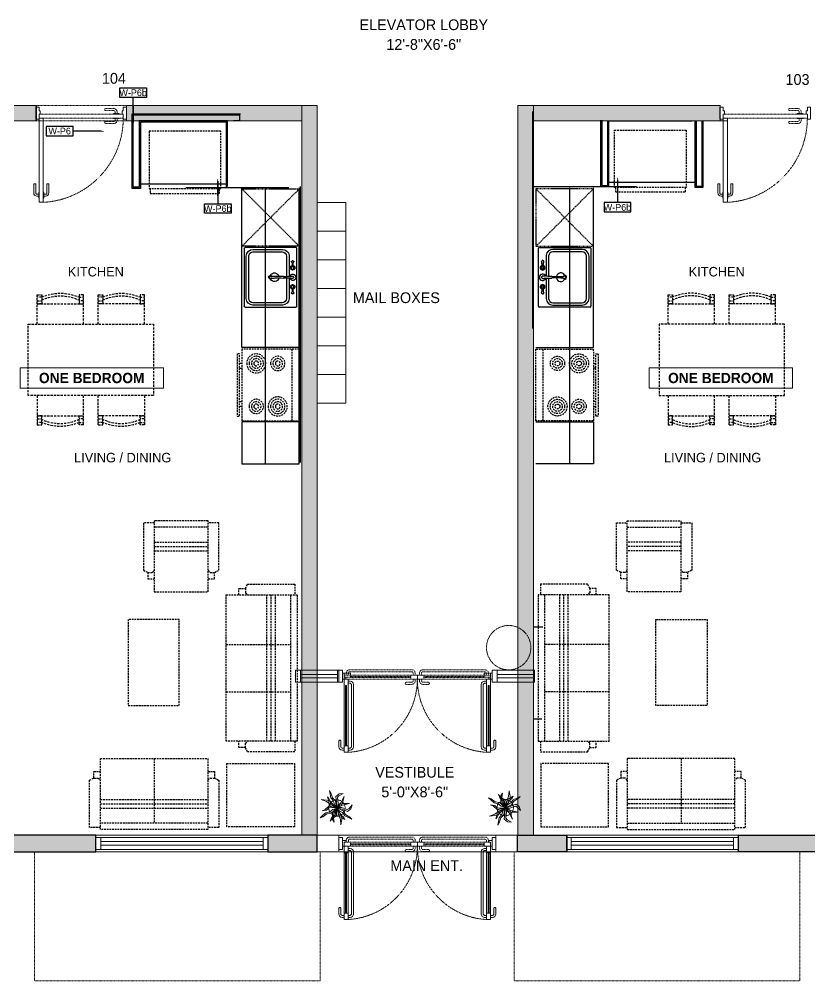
# Model space of a CAD drawing. Header units: inches. Extents: x 18646 to 39869, y 2287 to 7833.
# Drawn here: x 19071.4 to 19402.5, y 3786.6 to 4189.2 of the extents above; entities that cross this region are included whole.
import ezdxf
from ezdxf.enums import TextEntityAlignment as Align

# ---------------------------------------------------------------- set-up
doc = ezdxf.new("R2010")
doc.units = ezdxf.units.IN
doc.header["$LTSCALE"] = 1.5
doc.header["$MEASUREMENT"] = 0
for name, pattern in [('22-016_Xref_2ND-6TH Floor Plan$0$HIDDEN', [0.375, 0.25, -0.125]), ('22-016_Xref_2ND-6TH Floor Plan$0$HIDDEN2', [0.1875, 0.125, -0.0625]), ('DASHED', [0.75, 0.5, -0.25]), ('HIDDEN', [0.375, 0.25, -0.125])]:
    doc.linetypes.add(name, pattern=pattern)
for name, color, linetype in [('22-016_Xref_2ND-6TH Floor Plan$0$ANNO-NOTE', 4, 'Continuous'), ('22-016_Xref_2ND-6TH Floor Plan$0$FURNITURE-LIGHT', 252, 'DASHED'), ('22-016_Xref_2ND-6TH Floor Plan$0$HIDE_X', 252, '22-016_Xref_2ND-6TH Floor Plan$0$HIDDEN'), ('22-016_Xref_2ND-6TH Floor Plan$0$MECH-PLUMBING', 4, 'Continuous'), ('22-016_Xref_2ND-6TH Floor Plan$0$MILLWORK', 1, 'Continuous'), ('22-016_Xref_2ND-6TH Floor Plan$0$WALL-INTERIOR', 6, 'Continuous'), ('22-016_Xref_2ND-6TH Floor Plan$0$WALL-STUD', 5, 'Continuous'), ('A-WALL', 4, 'Continuous'), ('A-WALL-EXTR', 2, 'Continuous'), ('I-FNSH-DIMS', 7, 'Continuous'), ('I-FURN', 7, 'Continuous'), ('I-Furn Text', 7, 'Continuous'), ('I-GLAZ', 6, 'Continuous'), ('WALL', 4, 'Continuous')]:
    doc.layers.add(name, color=color, linetype=linetype)
for name, color, linetype, lineweight in [('22-016_Xref_2ND-6TH Floor Plan$0$G-ANNO-TEXT', 4, 'Continuous', 9), ('I-DOOR', 6, 'Continuous', 20), ('l-FIXTURE', 7, 'Continuous', 5)]:
    doc.layers.add(name, color=color, linetype=linetype, lineweight=lineweight)
doc.styles.add('1 by 8 new', font='GOTHIC.TTF', dxfattribs={"height": 4.5})
doc.styles.add('22-016_Xref_2ND-6TH Floor Plan$0$Century Gothic', font='GOTHIC.TTF', dxfattribs={"height": 12})
doc.styles.add('22-016_Xref_2ND-6TH Floor Plan$0$MAT-TAG', font='GOTHIC.TTF')

# ---------------------------------------------------------------- blocks, each defined once
blk = doc.blocks.new('D2')
at = {"layer": 'A-WALL-EXTR', "color": 8, "linetype": 'HIDDEN', "lineweight": 5, "ltscale": 0.1, "transparency": 33554636}
for points in [[(2.1, 1.39), (2.1, 36.61), (0.35, 36.61), (0.35, 1.39)], [(0.35, 32.35), (0.35, 34.84), (0.2, 34.84), (0.2, 32.35)], [(2.1, 32.35), (2.1, 34.84), (2.25, 34.84), (2.25, 32.35)]]:
    blk.add_lwpolyline(points, close=True, dxfattribs=at)
for points in [[(0.2, 33.19), (-0.58, 33.19, 0.414214), (-1.1, 32.67), (-1.1, 28.92), (-1.92, 28.92), (-1.92, 32.67, -0.414214), (-0.58, 34), (0.2, 34)], [(2.25, 33.19), (3.02, 33.19, -0.414214), (3.54, 32.67), (3.54, 28.92), (4.36, 28.92), (4.36, 32.67, 0.414214), (3.02, 34), (2.25, 34)]]:
    blk.add_lwpolyline(points, format="xyb", dxfattribs=at)
blk.add_arc((2.07, 1.31), 35.3, 2.9704, 89.9487, dxfattribs=at)
at = {"layer": 'I-DOOR', "color": 6, "lineweight": 5, "transparency": 33554636}
for points in [[(0.35, 36.61), (0.35, 36.14), (-1.01, 36.14), (-1.01, 36.61), (-2.5, 36.61), (-2.5, 38), (2.5, 38), (2.5, 36.61)], [(0.35, 1.39), (0.35, 1.86), (-1.01, 1.86), (-1.01, 1.39), (-2.5, 1.39), (-2.5, 0), (2.5, 0), (2.5, 1.39)], [(2.1, 1.39), (37.31, 1.39), (37.31, 3.14), (2.1, 3.14)], [(33.05, 3.14), (35.54, 3.14), (35.54, 3.29), (33.05, 3.29)], [(33.05, 1.39), (35.54, 1.39), (35.54, 1.24), (33.05, 1.24)]]:
    blk.add_lwpolyline(points, close=True, dxfattribs=at)
for points in [[(33.89, 3.29), (33.89, 4.07, 0.414214), (33.37, 4.59), (29.63, 4.59), (29.63, 5.4), (33.37, 5.4, -0.414214), (34.71, 4.07), (34.71, 3.29)], [(33.89, 1.24), (33.89, 0.46, -0.414214), (33.37, -0.05), (29.63, -0.05), (29.63, -0.87), (33.37, -0.87, 0.414214), (34.71, 0.46), (34.71, 1.24)]]:
    blk.add_lwpolyline(points, format="xyb", dxfattribs=at)
blk = doc.blocks.new('BBB')
at = {"layer": 'I-FURN', "color": 8, "lineweight": 5}
for p, q in [((-3108, 9496), (-3102, 9680)), ((-3102, 9812), (-3029, 9491)), ((-3102, 9680), (-3102, 9812)), ((-3033, 9934), (-2869, 9790)), ((-2852, 9878), (-3033, 9934)), ((-2826, 9703), (-2923, 9445)), ((-2869, 9790), (-2826, 9703)), ((-2739, 9725), (-2852, 9878)), ((-2840, 9473), (-2739, 9725)), ((-2770, 9528), (-2607, 9628)), ((-2539, 9607), (-2686, 9496)), ((-2607, 9628), (-2486, 9827)), ((-2465, 9764), (-2539, 9607)), ((-2487, 9433), (-2378, 9607)), ((-2486, 9827), (-2397, 9912)), ((-2397, 9912), (-2465, 9764)), ((-2378, 9607), (-2461, 9557)), ((-3555, 9528), (-3455, 9333)), ((-3545, 9338), (-3555, 9528)), ((-3423, 9191), (-3545, 9338)), ((-3455, 9333), (-3381, 9270)), ((-3155, 9228), (-3423, 9191)), ((-3419, 9565), (-3126, 9415)), ((-3292, 9532), (-3419, 9565)), ((-3381, 9270), (-3108, 9301)), ((-3225, 9174), (-3361, 9040)), ((-3112, 9493), (-3292, 9532)), ((-2902, 9228), (-3225, 9174)), ((-2902, 9228), (-3155, 9228)), ((-3126, 9415), (-2922, 9228)), ((-2902, 9228), (-3123, 9018)), ((-3017, 9436), (-3112, 9493)), ((-3076, 9391), (-3108, 9496)), ((-3108, 9301), (-2897, 9248)), ((-2897, 9248), (-3076, 9391)), ((-3046, 9129), (-2902, 9228)), ((-3039, 8965), (-2981, 9154)), ((-3029, 9491), (-2897, 9248)), ((-2922, 9228), (-3017, 9436)), ((-2992, 9066), (-2902, 9228)), ((-2981, 9154), (-2902, 9228)), ((-2902, 9228), (-2979, 8878)), ((-2902, 9228), (-2971, 8960)), ((-2923, 9445), (-2922, 9228)), ((-2915, 8895), (-2902, 9228)), ((-2902, 9228), (-2770, 9528)), ((-2902, 9228), (-2840, 9473)), ((-2902, 9228), (-2644, 9391)), ((-2770, 9344), (-2902, 9228)), ((-2811, 9287), (-2902, 9228)), ((-2723, 9275), (-2902, 9228)), ((-2902, 9228), (-2625, 9229)), ((-2576, 9160), (-2902, 9228)), ((-2619, 9103), (-2902, 9228)), ((-2902, 9228), (-2803, 9149)), ((-2902, 9228), (-2544, 9217)), ((-2825, 9053), (-2878, 9220)), ((-2878, 9220), (-2657, 8978)), ((-2613, 9297), (-2811, 9287)), ((-2686, 9496), (-2770, 9344)), ((-2555, 9328), (-2723, 9275)), ((-2644, 9391), (-2534, 9459)), ((-2625, 9229), (-2542, 9257)), ((-2568, 9432), (-2613, 9297)), ((-2486, 9018), (-2576, 9160)), ((-2461, 9557), (-2568, 9432)), ((-2381, 9396), (-2555, 9328)), ((-2544, 9217), (-2418, 9033)), ((-2542, 9257), (-2487, 9433)), ((-2534, 9459), (-2376, 9459)), ((-2128, 9422), (-2381, 9396)), ((-2376, 9459), (-2128, 9422)), ((-3585, 8971), (-3688, 8905)), ((-3688, 8905), (-3529, 8935)), ((-3361, 9040), (-3585, 8971)), ((-3529, 8935), (-3358, 8968)), ((-3397, 8813), (-3329, 8881)), ((-3202, 8875), (-3397, 8813)), ((-3358, 8968), (-3215, 9084)), ((-3329, 8881), (-3181, 8954)), ((-3255, 8774), (-3279, 8525)), ((-3279, 8525), (-3192, 8764)), ((-3216, 8927), (-3255, 8774)), ((-3123, 9018), (-3216, 8927)), ((-3215, 9084), (-3046, 9129)), ((-3018, 8886), (-3202, 8875)), ((-3192, 8764), (-3084, 8915)), ((-3181, 8954), (-3039, 8965)), ((-3084, 8915), (-2992, 9066)), ((-2971, 8960), (-3018, 8886)), ((-2979, 8878), (-2831, 8711)), ((-2799, 8773), (-2915, 8895)), ((-2720, 8914), (-2825, 9053)), ((-2803, 9149), (-2661, 9043)), ((-2768, 8575), (-2799, 8773)), ((-2679, 8734), (-2720, 8914)), ((-2565, 8603), (-2679, 8734)), ((-2661, 9043), (-2368, 9045)), ((-2657, 8978), (-2632, 8788)), ((-2632, 8788), (-2499, 8597)), ((-2438, 9089), (-2619, 9103)), ((-2302, 8939), (-2486, 9018)), ((-2248, 9112), (-2438, 9089)), ((-2418, 9033), (-2302, 8939)), ((-2368, 9045), (-2248, 9112)), ((-2831, 8711), (-2768, 8575)), ((-2458, 8481), (-2565, 8603)), ((-2499, 8597), (-2458, 8481))]:
    blk.add_line(p, q, dxfattribs=at)
blk = doc.blocks.new('22-016_Xref_2ND-6TH Floor Plan$0$Couch Set 5')
for p, q in [((8635.07, 504.07), (8573.83, 504.08)), ((8635.07, 501.37), (8573.83, 501.37)), ((8594.54, 474.35), (8594.54, 501.37)), ((8614.36, 474.35), (8614.36, 501.37)), ((8639.58, 503.17), (8635.07, 503.17)), ((8639.58, 483.36), (8639.58, 503.17)), ((8573.83, 495.07), (8635.07, 495.07)), ((8573.83, 493.27), (8635.07, 493.27)), ((8573.83, 491.47), (8635.07, 491.46)), ((8539.48, 466.77), (8539.48, 421.73)), ((8545.78, 421.73), (8545.78, 466.77)), ((8547.58, 421.73), (8547.58, 466.77)), ((8549.38, 421.73), (8549.38, 466.77)), ((8566.5, 444.25), (8539.48, 444.25))]:
    blk.add_line(p, q)
for points in [[(8573.83, 504.08), (8573.83, 474.35), (8635.07, 474.35), (8635.07, 504.07)], [(8573.83, 503.17), (8569.32, 503.17), (8569.32, 483.36), (8571.12, 482.46), (8572.92, 482.46), (8573.83, 483.36)], [(8635.07, 479.76), (8637.77, 479.76), (8637.77, 482.46), (8639.58, 483.36)], [(8637.77, 482.46), (8635.97, 482.46), (8635.07, 483.36)], [(8571.12, 482.46), (8571.12, 479.76), (8573.83, 479.76)], [(8557.49, 466.77), (8558.39, 467.67), (8558.39, 469.47), (8557.49, 471.27), (8537.67, 471.27), (8537.67, 466.77)], [(8561.09, 466.77), (8561.09, 469.47), (8558.39, 469.47)], [(8566.5, 466.77), (8536.77, 466.77), (8536.77, 421.73), (8566.5, 421.73)], [(8566.5, 421.73), (8566.5, 466.77)], [(8537.67, 421.73), (8537.67, 417.23), (8557.49, 417.23)], [(8557.49, 417.23), (8558.39, 419.03), (8558.39, 420.83), (8557.49, 421.73)], [(8558.39, 419.03), (8561.09, 419.03), (8561.09, 421.73)]]:
    blk.add_lwpolyline(points)
blk.add_lwpolyline([(8624.75, 454.77), (8624.75, 433.36), (8588.69, 433.36), (8588.69, 454.77)], close=True)
blk = doc.blocks.new('22-016_Xref_2ND-6TH Floor Plan$0$A$C10e36f6a')
for p, q in [((11.26, -17.11), (-11.26, -17.11)), ((11.26, -18.91), (-11.26, -18.91)), ((11.26, -20.72), (-11.26, -20.72)), ((-11.26, -27.02), (11.26, -27.02))]:
    blk.add_line(p, q)
for points in [[(11.26, 0), (-11.26, 0)], [(-11.26, 0), (-11.26, -29.72), (11.26, -29.72), (11.26, 0)], [(-11.26, -5.4), (-13.96, -5.4), (-13.96, -8.11)], [(13.96, -8.11), (13.96, -5.4), (11.26, -5.4)], [(-11.26, -9.01), (-12.16, -8.11), (-13.96, -8.11), (-15.76, -9.01), (-15.76, -28.82), (-11.26, -28.82)], [(15.76, -9.01), (13.96, -8.11), (12.16, -8.11), (11.26, -9.01)], [(11.26, -28.82), (15.76, -28.82), (15.76, -9.01)]]:
    blk.add_lwpolyline(points)
blk = doc.blocks.new('*U158')
for p, q in [((-12.5, 0.35), (-12.5, 21.65)), ((-12.15, 22), (12.15, 22)), ((-6.81, 20.62, 0), (-6.81, 20.59, 0)), ((-6.81, 20.59, 0), (-6.81, 20.58, 0)), ((-3.59, 20.52, 0), (-3.59, 20.54, 0)), ((-3.25, 20.53, 0), (-3.25, 20.55, 0)), ((-3.18, 20.42, 0), (-3.19, 20.47, 0)), ((3.19, 20.46, 0), (3.18, 20.42, 0)), ((3.25, 20.55, 0), (3.25, 20.53, 0)), ((3.59, 20.54, 0), (3.59, 20.52, 0)), ((6.81, 20.59, 0), (6.81, 20.62, 0)), ((6.81, 20.58, 0), (6.81, 20.59, 0)), ((12.5, 21.65), (12.5, 0.35)), ((-0.4, 18.75), (-8.89, 18.75)), ((-0.37, 17.72), (-8.87, 17.72)), ((-6.81, 19.91, 0), (-6.81, 19.9, 0)), ((-6.81, 19.9, 0), (-6.81, 19.87, 0)), ((-3.59, 19.95, 0), (-3.59, 19.96, 0)), ((-3.25, 19.94, 0), (-3.25, 19.96, 0)), ((-3.19, 20.02, 0), (-3.18, 20.07, 0)), ((8.87, 17.72), (0.37, 17.72)), ((9.15, 18.75), (0.4, 18.75)), ((3.18, 20.06, 0), (3.19, 20.02, 0)), ((3.25, 19.96, 0), (3.25, 19.94, 0)), ((3.59, 19.96, 0), (3.59, 19.95, 0)), ((6.81, 19.9, 0), (6.81, 19.91, 0)), ((6.81, 19.87, 0), (6.81, 19.9, 0)), ((-11.68, 15.94), (-11.68, 3.62)), ((-10.65, 15.93), (-10.65, 3.63)), ((10.64, 3.63), (10.64, 15.93)), ((11.68, 3.62), (11.68, 15.94)), ((12.15, 0), (-12.15, 0)), ((-8.89, 0.81), (8.89, 0.81)), ((-8.87, 1.84), (8.87, 1.84))]:
    blk.add_line(p, q)
for centre, radius, start, end in [((-12.12, 21.62), 0.379, 94.6926, 176.3606), ((-6.78, 20.22, 0), 0.23, 138.922, 173.2093), ((-6.78, 20.27, 0), 0.23, 186.7907, 221.078), ((-6.82, 20.36, 0), 0.129, 118.9201, 177.1064), ((-6.82, 20.13, 0), 0.129, 182.8936, 241.0799), ((-6.81, 20.51, 0), 0.0775, 94.276, 170.9668), ((-6.59, 20.49, 0), 0.256, 72.0189, 150.2079), ((-5.37, 22.65, 0), 2.24, 239.1184, 255.3939), ((-5, 26.02, 0), 5.61, 260.4328, 270.9605), ((-4.01, 20.24, 0), 0.985, 189.6396, 170.3604), ((-4.9, 21.51, 0), 1.1, 269.897, 294.8928), ((-4.37, 20.51, 0), 0.0636, 28.6382, 178.5662), ((-4.04, 20.31, 0), 0.36, 85.4281, 140.0375), ((-3.98, 20.31, 0), 0.36, 39.9624, 94.572), ((-3.65, 20.51, 0), 0.0696, 31.1717, 148.8283), ((-3.49, 20.76, 0), 0.256, 247.1407, 302.4053), ((-3.3, 20.55, 0), 0.0507, 1.5577, 188.5978), ((-3.3, 20.42, 0), 0.125, 23.7641, 66.7351), ((-3.26, 20.34, 0), 0.115, 4.265, 47.7856), ((-3.26, 20.15, 0), 0.115, 312.2144, 355.735), ((-3.19, 20.24, 0), 0.114, 357.1037, 67.294), ((-3.19, 20.25, 0), 0.114, 292.706, 2.8963), ((0, 20.24), 1.32, 288.1363, 251.8637), ((0, 20.24), 0.487, 355.5524, 184.4486), ((9.75, 20.62), 10.24, 182.1024, 186.6982), ((-9.75, 20.62), 10.24, 353.3018, 357.8976), ((4.01, 20.24, 0), 0.985, 9.6396, 350.3604), ((3.19, 20.24, 0), 0.114, 112.706, 182.8963), ((3.19, 20.25, 0), 0.114, 177.1037, 247.294), ((3.26, 20.34, 0), 0.115, 132.2144, 175.735), ((3.26, 20.15, 0), 0.115, 184.265, 227.7856), ((3.3, 20.41, 0), 0.125, 113.2649, 156.2359), ((3.3, 20.55, 0), 0.0507, 351.4022, 178.4423), ((3.49, 20.76, 0), 0.256, 237.5947, 292.8593), ((3.65, 20.5, 0), 0.0696, 31.1717, 148.8283), ((3.98, 20.31, 0), 0.36, 85.428, 140.0376), ((4.04, 20.31, 0), 0.36, 39.9625, 94.5719), ((4.37, 20.51, 0), 0.0636, 1.4338, 151.3618), ((4.9, 21.51, 0), 1.1, 245.1072, 270.103), ((5, 26.02, 0), 5.61, 269.0395, 279.5672), ((5.37, 22.65, 0), 2.24, 284.6061, 300.8816), ((6.59, 20.49, 0), 0.256, 29.7921, 107.9811), ((6.81, 20.5, 0), 0.0775, 9.0332, 85.724), ((6.82, 20.36, 0), 0.129, 2.8936, 61.0799), ((6.82, 20.13, 0), 0.129, 298.9201, 357.1064), ((6.78, 20.22, 0), 0.23, 6.7907, 41.078), ((6.78, 20.27, 0), 0.23, 318.922, 353.2093), ((12.12, 21.62), 0.379, 3.6394, 85.3074), ((-8.8, 15.87), 2.88, 91.6896, 178.7057), ((-8.8, 15.87), 1.84, 92.1115, 178.3825), ((-6.81, 19.98, 0), 0.0775, 189.0332, 265.724), ((-6.59, 20, 0), 0.256, 209.7921, 287.9811), ((-5.37, 17.84, 0), 2.24, 104.6061, 120.8816), ((-5, 14.47, 0), 5.61, 89.0395, 99.5672), ((-4.9, 18.98, 0), 1.1, 65.1072, 90.103), ((-4.37, 19.98, 0), 0.0636, 181.4338, 331.3618), ((-4.04, 20.18, 0), 0.36, 219.9625, 274.5719), ((-3.98, 20.18, 0), 0.36, 265.428, 320.0376), ((-3.65, 19.98, 0), 0.0696, 211.1717, 328.8283), ((-3.49, 19.73, 0), 0.256, 57.5947, 112.8593), ((-3.3, 19.94, 0), 0.0507, 171.4022, 358.4423), ((-3.3, 20.07, 0), 0.125, 293.2649, 336.2359), ((293.69, 28.3), 294.25, 181.7286, 182.323), ((-102.92, 13.59), 102.65, 359.5797, 1.5544), ((102.92, 13.59), 102.65, 178.4456, 180.4203), ((-293.69, 28.3), 294.25, 357.677, 358.2714), ((3.3, 20.07, 0), 0.125, 203.7641, 246.7351), ((3.3, 19.94, 0), 0.0507, 181.5577, 8.5978), ((3.49, 19.73, 0), 0.256, 67.1407, 122.4053), ((3.65, 19.98, 0), 0.0696, 211.1717, 328.8283), ((3.98, 20.18, 0), 0.36, 219.9624, 274.572), ((4.04, 20.18, 0), 0.36, 265.4281, 320.0375), ((4.37, 19.98, 0), 0.0636, 208.6382, 358.5662), ((4.9, 18.97, 0), 1.1, 89.897, 114.8928), ((5, 14.47, 0), 5.61, 80.4328, 90.9605), ((5.37, 17.84, 0), 2.24, 59.1184, 75.3939), ((6.59, 20, 0), 0.256, 252.0189, 330.2079), ((6.81, 19.98, 0), 0.0775, 274.276, 350.9668), ((8.8, 15.87), 1.84, 1.6175, 87.8885), ((8.96, 16.03), 2.72, 357.8975, 86.0887), ((0, 12.64), 1.83, 98.8827, 245.5447), ((-15.1, 13.25), 14.82, 352.634, 358.4077), ((0, 12.64), 1.83, 294.455, 81.1173), ((15.1, 13.25), 14.82, 181.5923, 187.3661), ((0, 10.96, 0), 0.756, 118.8294, 61.1697), ((0, 11.05), 0.495, 143.4452, 36.552), ((-12.12, 0.38), 0.379, 183.6394, 265.3074), ((-8.8, 3.69), 2.88, 181.2943, 268.3104), ((-8.8, 3.69), 1.84, 181.6175, 267.8885), ((8.8, 3.69), 1.84, 272.1115, 358.3825), ((8.8, 3.69), 2.88, 271.6896, 358.7057), ((12.12, 0.38), 0.379, 274.6926, 356.3606)]:
    blk.add_arc(centre, radius, start, end)
blk = doc.blocks.new('22-016_Xref_2ND-6TH Floor Plan$0$Fridge 2')
for p, q in [((-17, -24), (-17, 0)), ((-17, 0), (13, 0)), ((13, 0), (13, -24)), ((13, -24), (-17, -24)), ((-16.5, -26), (-16.5, -24)), ((12.5, -24), (12.5, -26)), ((12.5, -26), (-16.5, -26))]:
    blk.add_line(p, q)
blk = doc.blocks.new('22-016_Xref_2ND-6TH Floor Plan$0$dw')
at = {"linetype": '22-016_Xref_2ND-6TH Floor Plan$0$HIDDEN'}
for p, q in [((-24, -24), (0, 0)), ((-24, 0), (0, -24))]:
    blk.add_line(p, q, dxfattribs=at)
blk.add_lwpolyline([(-24, -24), (0, -24), (0, 0), (-24, 0)], close=True, dxfattribs=at)
blk = doc.blocks.new('22-016_Xref_2ND-6TH Floor Plan$0$stove')
for p, q in [((-24, -30), (-24, 0)), ((-24, 0), (0, 0)), ((-3, 0), (-3, -30)), ((0, 0), (0, -30)), ((-26, -2), (-25, -2)), ((-26, -28), (-26, -2)), ((-25, -2), (-25, -28)), ((-24, -6), (-25, -6)), ((-25, -8), (-24, -8)), ((-25, -22), (-24, -22)), ((-24, -24), (-25, -24)), ((-25, -28), (-26, -28)), ((0, -30), (-24, -30))]:
    blk.add_line(p, q)
for centre, radius in [((-18, -6), 3), ((-18, -6), 2), ((-9, -6), 4), ((-9, -6), 3), ((-9, -6), 2), ((-18, -6), 1), ((-9, -6), 1), ((-18, -24), 4), ((-18, -24), 3), ((-18, -24), 2), ((-18, -24), 1), ((-9, -24), 3), ((-9, -24), 2), ((-9, -24), 1)]:
    blk.add_circle(centre, radius)
blk = doc.blocks.new('*U103')
at = {"color": 15}
blk.add_line((0, 0.328), (0, 0.055), dxfattribs=at)
at = {"color": 0, "linetype": 'ByBlock', "const_width": 0.0075}
blk.add_lwpolyline([(0.004, 0.15), (0.004, 0.349)], dxfattribs=at)
blk.add_lwpolyline([(-0.156, 0.055), (-0.156, -0.055), (0.156, -0.055), (0.156, 0.055)], close=True)
at = {"style": '22-016_Xref_2ND-6TH Floor Plan$0$MAT-TAG'}
blk.add_attdef('PX-X', text='', height=0.0625, dxfattribs=at).set_placement((0, 0), align=Align.MIDDLE)
blk.add_attdef('SUFFIX', text='', height=0.0625, dxfattribs=at).set_placement((0.057, -0.151), align=Align.BOTTOM_LEFT)
blk = doc.blocks.new('*U102')
at = {"color": 42}
blk.add_line((0, -0.319), (0, -0.055), dxfattribs=at)
blk.add_lwpolyline([(-0.156, 0.055), (-0.156, -0.055), (0.156, -0.055), (0.156, 0.055)], close=True)
at = {"color": 0, "linetype": 'ByBlock', "const_width": 0.0075}
blk.add_lwpolyline([(-0.004, -0.144), (-0.004, -0.344)], dxfattribs=at)
at = {"style": '22-016_Xref_2ND-6TH Floor Plan$0$MAT-TAG'}
blk.add_attdef('PX-X', text='', height=0.0625, dxfattribs=at).set_placement((0, 0), align=Align.MIDDLE)
blk.add_attdef('SUFFIX', text='', height=0.0625, dxfattribs=at).set_placement((0.057, -0.151), align=Align.BOTTOM_LEFT)
blk = doc.blocks.new('*U162')
at = {"color": 42, "transparency": 33554636}
blk.add_line((0.487, 0), (0.156, 0), dxfattribs=at)
at = {"transparency": 33554636}
blk.add_lwpolyline([(-0.156, 0.055), (-0.156, -0.055), (0.156, -0.055), (0.156, 0.055)], close=True, dxfattribs=at)
at = {"color": 0, "linetype": 'ByBlock', "transparency": 33554636, "const_width": 0.0075}
blk.add_lwpolyline([(0.334, -0.004), (0.512, -0.004)], dxfattribs=at)
at = {"transparency": 33554636, "style": '22-016_Xref_2ND-6TH Floor Plan$0$MAT-TAG'}
blk.add_attdef('PX-X', text='', height=0.0625, dxfattribs=at).set_placement((0, 0), align=Align.MIDDLE)
blk.add_attdef('SUFFIX', text='', height=0.0625, dxfattribs=at).set_placement((0.057, -0.151), align=Align.BOTTOM_LEFT)
blk = doc.blocks.new('*U159')
at = {"extrusion": (0, 0, -1)}
for p, q in [((-38.98, 24), (-38.98, 33.78)), ((-23.47, 33.78), (-23.47, 24)), ((-18.53, 33.78), (-18.53, 24)), ((-3.02, 24), (-3.02, 33.78)), ((-38.98, 30.75), (-23.47, 30.75)), ((-3.02, 30.75), (-18.53, 30.75)), ((-38.98, -6.75), (-23.47, -6.75)), ((-3.02, -6.75), (-18.53, -6.75))]:
    blk.add_line(p, q, dxfattribs=at)
for p, q in [((-38.98, 0), (-38.98, -9.78)), ((-23.47, 0), (-23.47, -9.78)), ((-18.53, 0), (-18.53, -9.78)), ((-3.02, 0), (-3.02, -9.78))]:
    blk.add_line(p, q)
for points in [[(-38.98, 33.78), (-37.48, 33.78), (-37.48, 30.75), (-38.98, 30.75)], [(-37.48, 32.99), (-38.98, 32.99)], [(-23.47, 33.78), (-24.97, 33.78), (-24.97, 30.75), (-23.47, 30.75)], [(-24.97, 32.99), (-23.47, 32.99)], [(-18.53, 33.78), (-17.03, 33.78), (-17.03, 30.75), (-18.53, 30.75)], [(-17.03, 32.99), (-18.53, 32.99)], [(-3.02, 33.78), (-4.52, 33.78), (-4.52, 30.75), (-3.02, 30.75)], [(-4.52, 32.99), (-3.02, 32.99)], [(-38.98, 31.74), (-37.48, 31.74)], [(-23.47, 31.74), (-24.97, 31.74)], [(-18.53, 31.74), (-17.03, 31.74)], [(-3.02, 31.74), (-4.52, 31.74)], [(-38.98, -9.78), (-37.48, -9.78), (-37.48, -6.75), (-38.98, -6.75)], [(-38.98, -7.74), (-37.48, -7.74)], [(-37.48, -8.99), (-38.98, -8.99)], [(-23.47, -9.78), (-24.97, -9.78), (-24.97, -6.75), (-23.47, -6.75)], [(-23.47, -7.74), (-24.97, -7.74)], [(-24.97, -8.99), (-23.47, -8.99)], [(-18.53, -9.78), (-17.03, -9.78), (-17.03, -6.75), (-18.53, -6.75)], [(-18.53, -7.74), (-17.03, -7.74)], [(-17.03, -8.99), (-18.53, -8.99)], [(-3.02, -9.78), (-4.52, -9.78), (-4.52, -6.75), (-3.02, -6.75)], [(-3.02, -7.74), (-4.52, -7.74)], [(-4.52, -8.99), (-3.02, -8.99)]]:
    blk.add_lwpolyline(points)
blk.add_lwpolyline([(0, 24), (-42, 24), (-42, 0), (0, 0)], close=True)
for centre, radius, start, end in [((-31.22, 18.99), 15.33, 65.9374, 114.0626), ((-31.26, 19.26), 14.17, 63.6559, 116.0248), ((-10.78, 18.99), 15.33, 65.9374, 114.0626), ((-10.74, 19.26), 14.17, 63.9752, 116.3441), ((-31.26, 4.74), 14.17, 243.9752, 296.3441), ((-31.22, 5.01), 15.33, 245.9374, 294.0626), ((-10.74, 4.74), 14.17, 243.6559, 296.0248), ((-10.78, 5.01), 15.33, 245.9374, 294.0626)]:
    blk.add_arc(centre, radius, start, end)

msp = doc.modelspace()

# ---------------------------------------------------------------- hatches: boundary and pattern name
at = {"layer": 'A-WALL', "lineweight": 5, "transparency": 33554636}
h = msp.add_hatch(color=8, dxfattribs=at)
h.dxf.hatch_style = 1
h.paths.add_polyline_path([(19078.66, 4146.62), (19062.39, 4146.62), (19062.39, 4153.12), (19078.66, 4153.12)])
h = msp.add_hatch(color=8, dxfattribs=at)
h.dxf.hatch_style = 1
h.paths.add_polyline_path([(19189.74, 4146.62), (19116.35, 4146.62), (19116.35, 4153.12), (19189.74, 4153.12)])
h = msp.add_hatch(color=8, dxfattribs=at)
h.dxf.hatch_style = 1
h.paths.add_polyline_path([(19189.74, 3847.62), (19196.24, 3847.62), (19196.24, 4153.12), (19189.74, 4153.12)])
h = msp.add_hatch(color=8, dxfattribs=at)
h.dxf.hatch_style = 1
h.paths.add_polyline_path([(19196.24, 3847.62), (19189.74, 3847.62), (19189.74, 4153.12), (19196.24, 4153.12)])
h = msp.add_hatch(color=8, dxfattribs=at)
h.dxf.hatch_style = 1
h.paths.add_polyline_path([(19280.24, 3847.62), (19286.74, 3847.62), (19286.74, 4153.12), (19280.24, 4153.12)])
h = msp.add_hatch(color=8, dxfattribs=at)
h.dxf.hatch_style = 1
h.paths.add_polyline_path([(19286.74, 3847.62), (19280.24, 3847.62), (19280.24, 4153.12), (19286.74, 4153.12)])
h = msp.add_hatch(color=8, dxfattribs=at)
h.dxf.hatch_style = 1
h.paths.add_polyline_path([(19364.89, 4146.62), (19286.74, 4146.62), (19286.74, 4153.12), (19364.89, 4153.12)])
h = msp.add_hatch(color=8, dxfattribs=at)
h.dxf.hatch_style = 1
h.paths.add_polyline_path([(18874.56, 3883.24), (18874.56, 3840.62), (19103.54, 3840.62), (19103.54, 3847.62), (18881.56, 3847.62), (18881.56, 3883.24)])
h = msp.add_hatch(color=8, dxfattribs=at)
h.dxf.hatch_style = 1
h.paths.add_polyline_path([(19601.56, 3883.24), (19601.56, 3840.62), (19372.57, 3840.62), (19372.57, 3847.62), (19594.56, 3847.62), (19594.56, 3883.24)])
h = msp.add_hatch(color=8, dxfattribs=at)
h.dxf.hatch_style = 1
h.paths.add_polyline_path([(19196.13, 3840.62), (19196.24, 3847.62), (19175.54, 3847.62), (19175.54, 3840.62)])
h = msp.add_hatch(color=8, dxfattribs=at)
h.dxf.hatch_style = 1
h.paths.add_polyline_path([(19280.14, 3840.62), (19280.02, 3847.62), (19300.72, 3847.62), (19300.72, 3840.62)])

# ---------------------------------------------------------------- linework, layer by layer
at = {"layer": '22-016_Xref_2ND-6TH Floor Plan$0$FURNITURE-LIGHT', "lineweight": -3, "transparency": 33554636}
for points in [[(19158.35, 3851.03), (19158.35, 3877.54), (19186.67, 3877.54), (19186.67, 3851.03)], [(19318.14, 3851.03), (19318.14, 3877.54), (19289.82, 3877.54), (19289.82, 3851.03)]]:
    msp.add_lwpolyline(points, close=True, dxfattribs=at)
at = {"layer": '22-016_Xref_2ND-6TH Floor Plan$0$MILLWORK', "linetype": '22-016_Xref_2ND-6TH Floor Plan$0$HIDDEN2', "transparency": 33554636}
for p, q in [((19122.14, 4120.28), (19158.15, 4120.28)), ((19354.34, 4120.78), (19318.34, 4120.78))]:
    msp.add_line(p, q, dxfattribs=at)
at = {"layer": '22-016_Xref_2ND-6TH Floor Plan$0$MILLWORK', "lineweight": -3, "transparency": 33554636}
for p, q in [((19164.65, 4003.09), (19188.67, 4003.09)), ((19311.83, 4003.09), (19287.81, 4003.09))]:
    msp.add_line(p, q, dxfattribs=at)
for points in [[(19188.67, 4051.7), (19164.65, 4051.7), (19164.65, 4118.62)], [(19287.81, 4051.7), (19311.83, 4051.7), (19311.83, 4118.62)], [(19188.67, 4020.7), (19164.65, 4020.7), (19164.65, 4003.09)], [(19287.81, 4020.7), (19311.83, 4020.7), (19311.83, 4003.09)]]:
    msp.add_lwpolyline(points, dxfattribs=at)
at = {"layer": '22-016_Xref_2ND-6TH Floor Plan$0$MILLWORK', "linetype": '22-016_Xref_2ND-6TH Floor Plan$0$HIDDEN2', "transparency": 33554636}
for points in [[(19174.53, 4003.09), (19174.53, 4118.62)], [(19301.95, 4003.09), (19301.95, 4118.62)]]:
    msp.add_lwpolyline(points, dxfattribs=at)
at = {"layer": '22-016_Xref_2ND-6TH Floor Plan$0$WALL-INTERIOR', "transparency": 33554636}
for p, q in [((19314.84, 4146.89), (19314.84, 4119.12)), ((19354.34, 4146.62), (19354.34, 4118.85)), ((19357.84, 4118.85), (19357.84, 4146.62)), ((19184.24, 4118.62), (19141.14, 4118.62)), ((19188.67, 4003.09), (19188.67, 4118.62)), ((19286.74, 4119.12), (19329.84, 4119.12)), ((19314.84, 4119.12), (19318.34, 4119.12)), ((19354.34, 4118.85), (19357.84, 4118.85)), ((19286.74, 3934.84), (19290.74, 3934.84))]:
    msp.add_line(p, q, dxfattribs=at)
for points in [[(19124.57, 4146.12), (19122.14, 4146.12), (19122.14, 4118.35), (19118.64, 4118.35), (19118.64, 4149.62), (19164.08, 4149.62)], [(19318.34, 4119.12), (19318.34, 4146.62), (19353.22, 4146.62)], [(19158.15, 4118.62), (19158.15, 4146.12), (19123.27, 4146.12)]]:
    msp.add_lwpolyline(points, dxfattribs=at)
at = {"layer": '22-016_Xref_2ND-6TH Floor Plan$0$WALL-STUD', "transparency": 33554636}
for p, q in [((19315.34, 4146.9), (19315.34, 4119.62)), ((19317.84, 4119.62), (19317.84, 4146.62)), ((19354.84, 4146.62), (19354.84, 4119.35)), ((19357.34, 4119.35), (19357.34, 4146.62)), ((19189.17, 4003.59), (19189.17, 4119.12)), ((19315.34, 4119.62), (19317.84, 4119.62)), ((19354.84, 4119.35), (19357.34, 4119.35)), ((19286.74, 3896.34), (19290.24, 3896.34))]:
    msp.add_line(p, q, dxfattribs=at)
msp.add_lwpolyline([(19158.65, 4119.12), (19158.65, 4146.62), (19121.64, 4146.62), (19121.64, 4118.85), (19119.14, 4118.85), (19119.14, 4149.12), (19163.58, 4149.12), (19163.58, 4146.62), (19161.15, 4146.62)], dxfattribs=at)
at = {"layer": 'A-WALL', "lineweight": 5, "transparency": 33554636}
for p, q in [((19348.06, 4153.12), (19280.24, 4153.12)), ((19280.24, 4153.12), (19280.24, 4146.62)), ((19364.89, 4153.12), (19348.06, 4153.12)), ((19364.89, 4153.12), (19364.89, 4146.62)), ((19367.98, 4146.62), (19286.74, 4146.62)), ((19196.24, 4112.43), (19196.24, 4028.43)), ((19196.24, 4112.43), (19208.24, 4112.43)), ((19208.24, 4112.43), (19208.24, 4028.43)), ((19196.24, 4100.43), (19208.24, 4100.43)), ((19196.24, 4088.43), (19208.24, 4088.43)), ((19196.24, 4076.43), (19208.24, 4076.43)), ((19196.24, 4064.43), (19208.24, 4064.43)), ((19196.24, 4052.43), (19208.24, 4052.43)), ((19196.24, 4040.43), (19208.24, 4040.43)), ((19196.24, 4028.43), (19208.24, 4028.43))]:
    msp.add_line(p, q, dxfattribs=at)
for points in [[(19078.66, 4146.62), (19062.39, 4146.62), (19062.39, 4153.12), (19078.66, 4153.12)], [(19189.74, 4146.62), (19116.35, 4146.62), (19116.35, 4153.12), (19189.74, 4153.12)], [(19189.74, 3847.62), (19196.24, 3847.62), (19196.24, 4153.12), (19189.74, 4153.12)], [(19196.24, 3847.62), (19189.74, 3847.62), (19189.74, 4153.12), (19196.24, 4153.12)], [(19280.24, 3847.62), (19286.74, 3847.62), (19286.74, 4153.12), (19280.24, 4153.12)], [(19286.74, 3847.62), (19280.24, 3847.62), (19280.24, 4153.12), (19286.74, 4153.12)]]:
    msp.add_lwpolyline(points, close=True, dxfattribs=at)
at = {"layer": 'A-WALL-EXTR', "color": 8, "linetype": 'HIDDEN', "lineweight": 5, "ltscale": 0.1, "transparency": 33554636}
for points in [[(19078.35, 4146.62), (19116.35, 4146.62), (19116.35, 4153.12), (19078.35, 4153.12)], [(19207.46, 3915.36), (19210.15, 3915.36), (19210.15, 3913.68), (19207.46, 3913.68)], [(19207.46, 3914.62), (19238.13, 3914.62), (19238.13, 3912.95), (19207.46, 3912.95)], [(19210.15, 3913.56), (19235.44, 3913.56), (19235.44, 3914.01), (19210.15, 3914.01)], [(19235.44, 3912.95), (19238.13, 3912.95), (19238.13, 3914.62), (19235.44, 3914.62)], [(19268.8, 3914.62), (19238.13, 3914.62), (19238.13, 3912.95), (19268.8, 3912.95)], [(19240.82, 3912.95), (19238.13, 3912.95), (19238.13, 3914.62), (19240.82, 3914.62)], [(19266.11, 3913.56), (19240.82, 3913.56), (19240.82, 3914.01), (19266.11, 3914.01)], [(19268.8, 3915.36), (19266.11, 3915.36), (19266.11, 3913.68), (19268.8, 3913.68)], [(19205.23, 3840.62), (19205.23, 3847.62), (19271.03, 3847.62), (19271.03, 3840.62)], [(19207.46, 3844.59), (19238.13, 3844.59), (19238.13, 3842.92), (19207.46, 3842.92)], [(19207.46, 3842.92), (19210.15, 3842.92), (19210.15, 3844.59), (19207.46, 3844.59)], [(19210.15, 3843.53), (19235.44, 3843.53), (19235.44, 3843.98), (19210.15, 3843.98)], [(19235.44, 3842.92), (19238.13, 3842.92), (19238.13, 3844.59), (19235.44, 3844.59)], [(19268.8, 3844.59), (19238.13, 3844.59), (19238.13, 3842.92), (19268.8, 3842.92)], [(19240.82, 3842.92), (19238.13, 3842.92), (19238.13, 3844.59), (19240.82, 3844.59)], [(19266.11, 3843.53), (19240.82, 3843.53), (19240.82, 3843.98), (19266.11, 3843.98)], [(19268.8, 3842.92), (19266.11, 3842.92), (19266.11, 3844.59), (19268.8, 3844.59)]]:
    msp.add_lwpolyline(points, close=True, dxfattribs=at)
for points in [[(19225.79, 3916.84), (19209.78, 3916.84, 0.414214), (19208.38, 3915.44), (19208.38, 3914.62)], [(19209.23, 3914.62), (19209.23, 3915.44, -0.414214), (19209.78, 3915.99), (19225.79, 3915.99)], [(19225.79, 3916.84), (19235.81, 3916.84, -0.414214), (19237.21, 3915.44), (19237.21, 3914.62)], [(19236.36, 3914.62), (19236.36, 3915.44, 0.414214), (19235.81, 3915.99), (19225.79, 3915.99)], [(19250.46, 3916.84), (19240.45, 3916.84, 0.414214), (19239.05, 3915.44), (19239.05, 3914.62)], [(19239.9, 3914.62), (19239.9, 3915.44, -0.414214), (19240.45, 3915.99), (19250.46, 3915.99)], [(19250.46, 3916.84), (19266.48, 3916.84, -0.414214), (19267.88, 3915.44), (19267.88, 3914.62)], [(19267.03, 3914.62), (19267.03, 3915.44, 0.414214), (19266.48, 3915.99), (19250.46, 3915.99)], [(19236.36, 3912.95), (19236.36, 3912.13, -0.414214), (19235.81, 3911.59), (19233.48, 3911.59, 0.414214), (19233.05, 3911.16), (19233.05, 3911.16, 0.414214), (19233.48, 3910.73), (19235.81, 3910.73, 0.414214), (19237.21, 3912.13), (19237.21, 3912.95)], [(19239.9, 3912.95), (19239.9, 3912.13, 0.414214), (19240.45, 3911.59), (19242.78, 3911.59, -0.414214), (19243.21, 3911.16), (19243.21, 3911.16, -0.414214), (19242.78, 3910.73), (19240.45, 3910.73, -0.414214), (19239.05, 3912.13), (19239.05, 3912.95)], [(19225.79, 3846.81), (19209.78, 3846.81, 0.414214), (19208.38, 3845.41), (19208.38, 3844.59)], [(19209.23, 3844.59), (19209.23, 3845.41, -0.414214), (19209.78, 3845.96), (19225.79, 3845.96)], [(19225.79, 3846.81), (19235.81, 3846.81, -0.414214), (19237.21, 3845.41), (19237.21, 3844.59)], [(19236.36, 3844.59), (19236.36, 3845.41, 0.414214), (19235.81, 3845.96), (19225.79, 3845.96)], [(19250.46, 3846.81), (19240.45, 3846.81, 0.414214), (19239.05, 3845.41), (19239.05, 3844.59)], [(19239.9, 3844.59), (19239.9, 3845.41, -0.414214), (19240.45, 3845.96), (19250.46, 3845.96)], [(19250.46, 3846.81), (19266.48, 3846.81, -0.414214), (19267.88, 3845.41), (19267.88, 3844.59)], [(19267.03, 3844.59), (19267.03, 3845.41, 0.414214), (19266.48, 3845.96), (19250.46, 3845.96)], [(19236.36, 3842.92), (19236.36, 3842.1, -0.414214), (19235.81, 3841.56), (19233.48, 3841.56, 0.414214), (19233.05, 3841.13), (19233.05, 3841.13, 0.414214), (19233.48, 3840.7), (19235.81, 3840.7, 0.414214), (19237.21, 3842.1), (19237.21, 3842.92)], [(19239.9, 3842.92), (19239.9, 3842.1, 0.414214), (19240.45, 3841.56), (19242.78, 3841.56, -0.414214), (19243.21, 3841.13), (19243.21, 3841.13, -0.414214), (19242.78, 3840.7), (19240.45, 3840.7, -0.414214), (19239.05, 3842.1), (19239.05, 3842.92)]]:
    msp.add_lwpolyline(points, format="xyb", dxfattribs=at)
for points in [[(19197.39, 3840.62), (19197.39, 3786.62), (19077.81, 3786.62), (19077.81, 3840.62)], [(19278.72, 3840.62), (19278.72, 3786.62), (19398.31, 3786.62), (19398.31, 3840.62)]]:
    msp.add_lwpolyline(points, dxfattribs=at)
for centre, radius in [((19276.38, 3926.08), 9.29), ((19204.45, 3858.94), 3.43), ((19274.94, 3859.13), 3.43)]:
    msp.add_circle(centre, radius, dxfattribs=at)
for centre, start, end in [((19207.38, 3912.98), 273.2786, 359.9379), ((19268.88, 3912.98), 180.0621, 266.7214), ((19207.38, 3842.95), 273.2786, 359.9379), ((19268.88, 3842.95), 180.0621, 266.7214)]:
    msp.add_arc(centre, 30.75, start, end, dxfattribs=at)
at = {"layer": 'I-DOOR', "color": 6, "transparency": 33554636}
for points in [[(19206.73, 3915.36), (19207.46, 3915.36), (19207.46, 3913.68), (19208.19, 3913.68), (19208.19, 3912.95), (19207.46, 3912.95), (19207.46, 3912.95), (19206.73, 3912.95), (19206.73, 3915.36)], [(19269.53, 3915.36), (19268.8, 3915.36), (19268.8, 3913.68), (19268.07, 3913.68), (19268.07, 3912.95), (19268.8, 3912.95), (19268.8, 3912.95), (19269.53, 3912.95), (19269.53, 3915.36)], [(19206.73, 3842.92), (19207.46, 3842.92), (19207.46, 3844.59), (19208.19, 3844.59), (19208.19, 3845.33), (19207.46, 3845.33), (19207.46, 3845.33), (19206.73, 3845.33), (19206.73, 3842.92)], [(19269.53, 3842.92), (19268.8, 3842.92), (19268.8, 3844.59), (19268.07, 3844.59), (19268.07, 3845.33), (19268.8, 3845.33), (19268.8, 3845.33), (19269.53, 3845.33), (19269.53, 3842.92)]]:
    msp.add_lwpolyline(points, dxfattribs=at)
for points in [[(19209.14, 3912.95), (19209.14, 3882.28), (19207.46, 3882.28), (19207.46, 3912.95)], [(19208.07, 3910.26), (19208.07, 3884.97), (19208.52, 3884.97), (19208.52, 3910.26)], [(19267.12, 3912.95), (19267.12, 3882.28), (19268.8, 3882.28), (19268.8, 3912.95)], [(19268.19, 3910.26), (19268.19, 3884.97), (19267.74, 3884.97), (19267.74, 3910.26)], [(19207.46, 3884.97), (19207.46, 3882.28), (19209.14, 3882.28), (19209.14, 3884.97)], [(19268.8, 3884.97), (19268.8, 3882.28), (19267.12, 3882.28), (19267.12, 3884.97)], [(19209.14, 3842.92), (19209.14, 3812.25), (19207.46, 3812.25), (19207.46, 3842.92)], [(19207.46, 3842.92), (19207.46, 3840.23), (19209.14, 3840.23), (19209.14, 3842.92)], [(19267.12, 3842.92), (19267.12, 3812.25), (19268.8, 3812.25), (19268.8, 3842.92)], [(19268.8, 3842.92), (19268.8, 3840.23), (19267.12, 3840.23), (19267.12, 3842.92)], [(19208.07, 3840.23), (19208.07, 3814.94), (19208.52, 3814.94), (19208.52, 3840.23)], [(19268.19, 3840.23), (19268.19, 3814.94), (19267.74, 3814.94), (19267.74, 3840.23)], [(19207.46, 3814.94), (19207.46, 3812.25), (19209.14, 3812.25), (19209.14, 3814.94)], [(19268.8, 3814.94), (19268.8, 3812.25), (19267.12, 3812.25), (19267.12, 3814.94)]]:
    msp.add_lwpolyline(points, close=True, dxfattribs=at)
for points in [[(19211.35, 3894.61), (19211.35, 3910.63, 0.414214), (19209.95, 3912.03), (19209.14, 3912.03)], [(19209.14, 3911.18), (19209.95, 3911.18, -0.414214), (19210.5, 3910.63), (19210.5, 3894.61)], [(19264.91, 3894.61), (19264.91, 3910.63, -0.414214), (19266.31, 3912.03), (19267.12, 3912.03)], [(19267.12, 3911.18), (19266.31, 3911.18, 0.414214), (19265.76, 3910.63), (19265.76, 3894.61)], [(19209.14, 3884.05), (19209.95, 3884.05, 0.414214), (19210.5, 3884.6), (19210.5, 3894.61)], [(19211.35, 3894.61), (19211.35, 3884.6, -0.414214), (19209.95, 3883.2), (19209.14, 3883.2)], [(19264.91, 3894.61), (19264.91, 3884.6, 0.414214), (19266.31, 3883.2), (19267.12, 3883.2)], [(19267.12, 3884.05), (19266.31, 3884.05, -0.414214), (19265.76, 3884.6), (19265.76, 3894.61)], [(19207.46, 3884.05), (19206.64, 3884.05, -0.414214), (19206.1, 3884.6), (19206.1, 3886.93, 0.414214), (19205.67, 3887.35), (19205.67, 3887.35, 0.414214), (19205.24, 3886.93), (19205.24, 3884.6, 0.414214), (19206.64, 3883.2), (19207.46, 3883.2)], [(19268.8, 3884.05), (19269.62, 3884.05, 0.414214), (19270.16, 3884.6), (19270.16, 3886.93, -0.414214), (19270.59, 3887.35), (19270.59, 3887.35, -0.414214), (19271.02, 3886.93), (19271.02, 3884.6, -0.414214), (19269.62, 3883.2), (19268.8, 3883.2)], [(19211.35, 3824.58), (19211.35, 3840.6, 0.414214), (19209.95, 3842), (19209.14, 3842)], [(19209.14, 3841.15), (19209.95, 3841.15, -0.414214), (19210.5, 3840.6), (19210.5, 3824.58)], [(19264.91, 3824.58), (19264.91, 3840.6, -0.414214), (19266.31, 3842), (19267.12, 3842)], [(19267.12, 3841.15), (19266.31, 3841.15, 0.414214), (19265.76, 3840.6), (19265.76, 3824.58)], [(19209.14, 3814.02), (19209.95, 3814.02, 0.414214), (19210.5, 3814.57), (19210.5, 3824.58)], [(19211.35, 3824.58), (19211.35, 3814.57, -0.414214), (19209.95, 3813.17), (19209.14, 3813.17)], [(19264.91, 3824.58), (19264.91, 3814.57, 0.414214), (19266.31, 3813.17), (19267.12, 3813.17)], [(19267.12, 3814.02), (19266.31, 3814.02, -0.414214), (19265.76, 3814.57), (19265.76, 3824.58)], [(19207.46, 3814.02), (19206.64, 3814.02, -0.414214), (19206.1, 3814.57), (19206.1, 3816.9, 0.414214), (19205.67, 3817.33), (19205.67, 3817.33, 0.414214), (19205.24, 3816.9), (19205.24, 3814.57, 0.414214), (19206.64, 3813.17), (19207.46, 3813.17)], [(19268.8, 3814.02), (19269.62, 3814.02, 0.414214), (19270.16, 3814.57), (19270.16, 3816.9, -0.414214), (19270.59, 3817.33), (19270.59, 3817.33, -0.414214), (19271.02, 3816.9), (19271.02, 3814.57, -0.414214), (19269.62, 3813.17), (19268.8, 3813.17)]]:
    msp.add_lwpolyline(points, format="xyb", dxfattribs=at)
at = {"layer": 'I-FNSH-DIMS', "lineweight": 5, "transparency": 33554636}
for points in [[(19280.02, 3847.62), (19196.24, 3847.62)], [(19280.02, 3840.62), (19196.24, 3840.62)]]:
    msp.add_lwpolyline(points, dxfattribs=at)
at = {"layer": 'I-GLAZ', "color": 6, "lineweight": 5, "ltscale": 0.05, "transparency": 33554636}
for points in [[(19189.13, 3916.65), (19189.13, 3911.65), (19187.13, 3911.65), (19187.13, 3916.65)], [(19189.13, 3916.65), (19189.13, 3911.65), (19204.73, 3911.65), (19204.73, 3916.65)], [(19204.73, 3914.9), (19189.13, 3914.9), (19189.13, 3913.4), (19204.73, 3913.4)], [(19206.73, 3916.65), (19206.73, 3911.65), (19204.73, 3911.65), (19204.73, 3916.65)], [(19206.73, 3911.65), (19206.73, 3916.65), (19205.23, 3916.65), (19205.23, 3911.65)], [(19269.53, 3911.65), (19269.53, 3916.65), (19271.53, 3916.65), (19271.53, 3911.65)], [(19287.13, 3916.65), (19287.13, 3911.65), (19271.53, 3911.65), (19271.53, 3916.65)], [(19271.53, 3914.9), (19287.13, 3914.9), (19287.13, 3913.4), (19271.53, 3913.4)], [(19175.54, 3840.62), (19175.54, 3847.62), (19103.54, 3847.62), (19103.54, 3840.62)], [(19105.54, 3846.62), (19105.54, 3841.62), (19103.54, 3841.62), (19103.54, 3846.62)], [(19105.54, 3846.62), (19105.54, 3841.62), (19173.54, 3841.62), (19173.54, 3846.62)], [(19173.54, 3844.87), (19105.54, 3844.87), (19105.54, 3843.37), (19173.54, 3843.37)], [(19175.54, 3846.62), (19175.54, 3841.62), (19173.54, 3841.62), (19173.54, 3846.62)], [(19206.73, 3846.62), (19206.73, 3841.62), (19205.23, 3841.62), (19205.23, 3846.62)], [(19269.53, 3846.62), (19269.53, 3841.62), (19271.03, 3841.62), (19271.03, 3846.62)], [(19300.57, 3840.62), (19300.57, 3847.62), (19372.57, 3847.62), (19372.57, 3840.62)], [(19300.57, 3846.62), (19300.57, 3841.62), (19302.57, 3841.62), (19302.57, 3846.62)], [(19370.57, 3846.62), (19370.57, 3841.62), (19302.57, 3841.62), (19302.57, 3846.62)], [(19302.57, 3844.87), (19370.57, 3844.87), (19370.57, 3843.37), (19302.57, 3843.37)], [(19370.57, 3846.62), (19370.57, 3841.62), (19372.57, 3841.62), (19372.57, 3846.62)]]:
    msp.add_lwpolyline(points, close=True, dxfattribs=at)
at = {"layer": 'l-FIXTURE', "lineweight": 5, "transparency": 33554636}
msp.add_line((19286.37, 4150.57), (19286.37, 4059.76), dxfattribs=at)
at = {"layer": 'WALL', "ltscale": 0.1, "transparency": 33554636}
for points in [[(18874.56, 3883.24), (18874.56, 3840.62), (19103.54, 3840.62), (19103.54, 3847.62), (18881.56, 3847.62), (18881.56, 3883.24), (18874.56, 3883.24)], [(19601.56, 3883.24), (19601.56, 3840.62), (19372.57, 3840.62), (19372.57, 3847.62), (19594.56, 3847.62), (19594.56, 3883.24), (19601.56, 3883.24)]]:
    msp.add_lwpolyline(points, dxfattribs=at)
for points in [[(19196.13, 3840.62), (19196.24, 3847.62), (19175.54, 3847.62), (19175.54, 3840.62)], [(19280.14, 3840.62), (19280.02, 3847.62), (19300.72, 3847.62), (19300.72, 3840.62)]]:
    msp.add_lwpolyline(points, close=True, dxfattribs=at)

# ---------------------------------------------------------------- block references
at = {"layer": '22-016_Xref_2ND-6TH Floor Plan$0$FURNITURE-LIGHT', "lineweight": -3, "transparency": 33554636, "extrusion": (0, 0, -1), "yscale": 1.000755996963993, "zscale": -1.000755996963993}
for p, xscale, rotation in [((-19337.71, 4142.8), -1.000755996963993, 0.0007315510941818815), ((-19138.78, 4142.3), 1.000755996963993, 359.9992684489058)]:
    msp.add_blockref('22-016_Xref_2ND-6TH Floor Plan$0$Fridge 2', p, dxfattribs=dict(at, xscale=xscale, rotation=rotation))
at = {"layer": '22-016_Xref_2ND-6TH Floor Plan$0$FURNITURE-LIGHT', "lineweight": -3, "transparency": 33554636}
for name, p, xscale, yscale, zscale, rotation in [('22-016_Xref_2ND-6TH Floor Plan$0$dw', (19164.65, 4118.18), -1.000755996964015, 1.000755996964015, 1.000755996964015, 359.9982827044895), ('22-016_Xref_2ND-6TH Floor Plan$0$dw', (19311.83, 4118.18), 1.000755996964015, 1.000755996964015, 1.000755996964015, 0.001717295510535512), ('22-016_Xref_2ND-6TH Floor Plan$0$stove', (19188.67, 4021.08), -1.000755996963999, 1.000755996963999, 1.000755996963999, 179.9992684489056), ('22-016_Xref_2ND-6TH Floor Plan$0$stove', (19287.81, 4021.08), 1.000755996963999, 1.000755996963999, 1.000755996963999, 180.0007315510944)]:
    msp.add_blockref(name, p, dxfattribs=dict(at, xscale=xscale, yscale=yscale, zscale=zscale, rotation=rotation))
at = {"layer": '22-016_Xref_2ND-6TH Floor Plan$0$FURNITURE-LIGHT', "transparency": 33554636, "yscale": 1.250000000000004, "zscale": 1.250000000000004, "rotation": 180}
for p, xscale in [((19127.66, 4061.6), -1.250000000000004), ((19339.35, 4061.6), 1.250000000000004)]:
    msp.add_blockref('*U159', p, dxfattribs=dict(at, xscale=xscale))
at = {"layer": '22-016_Xref_2ND-6TH Floor Plan$0$FURNITURE-LIGHT', "transparency": 33554636}
for name, p, rotation in [('22-016_Xref_2ND-6TH Floor Plan$0$A$C10e36f6a', (19139.23, 3949.51), 180), ('22-016_Xref_2ND-6TH Floor Plan$0$Couch Set 5', (19792.81, -4686.88), 90.00000000000001)]:
    msp.add_blockref(name, p, dxfattribs=dict(at, rotation=rotation))
at = {"layer": '22-016_Xref_2ND-6TH Floor Plan$0$FURNITURE-LIGHT', "transparency": 33554636, "xscale": -1}
for name, p, rotation in [('22-016_Xref_2ND-6TH Floor Plan$0$A$C10e36f6a', (19337.25, 3949.51), 180), ('22-016_Xref_2ND-6TH Floor Plan$0$Couch Set 5', (18683.67, -4686.88), 270)]:
    msp.add_blockref(name, p, dxfattribs=dict(at, rotation=rotation))
at = {"layer": '22-016_Xref_2ND-6TH Floor Plan$0$HIDE_X', "lineweight": 0, "transparency": 33554636}
ref = msp.add_blockref('*U103', (19119.12, 4158.48, 0), dxfattribs=dict(at, xscale=-36, yscale=36, zscale=36, rotation=180))
ref.add_attrib('PX-X', 'W-P6b', dxfattribs={"layer": '0', "height": 2.812, "style": '22-016_Xref_2ND-6TH Floor Plan$0$MAT-TAG'}).set_placement((19119.12, 4158.48, 0), align=Align.MIDDLE)
ref = msp.add_blockref('*U162', (19088.34, 4142.38, 0), dxfattribs=dict(at, xscale=36, yscale=36, zscale=36))
ref.add_attrib('PX-X', 'W-P6', dxfattribs={"layer": '0', "height": 2.812, "style": '22-016_Xref_2ND-6TH Floor Plan$0$MAT-TAG'}).set_placement((19088.34, 4142.38, 0), align=Align.MIDDLE)
ref = msp.add_blockref('*U102', (19154.55, 4109.98, 0), dxfattribs=dict(at, xscale=-36, yscale=36, zscale=36, rotation=180))
ref.add_attrib('PX-X', 'W-P6b', dxfattribs={"layer": '0', "height": 2.812, "style": '22-016_Xref_2ND-6TH Floor Plan$0$MAT-TAG'}).set_placement((19154.55, 4109.98, 0), align=Align.MIDDLE)
ref = msp.add_blockref('*U102', (19321.93, 4110.48, 0), dxfattribs=dict(at, xscale=36, yscale=36, zscale=36, rotation=180))
ref.add_attrib('PX-X', 'W-P6b', dxfattribs={"layer": '0', "height": 2.812, "style": '22-016_Xref_2ND-6TH Floor Plan$0$MAT-TAG'}).set_placement((19321.93, 4110.48, 0), align=Align.MIDDLE)
at = {"layer": '22-016_Xref_2ND-6TH Floor Plan$0$MECH-PLUMBING', "transparency": 33554636, "yscale": 1.000755996964004, "zscale": 1.000755996964004}
for p, xscale, rotation in [((19165.65, 4081.16), -1.000755996964004, 269.9982827044892), ((19310.83, 4081.16), 1.000755996964004, 90.00171729551084)]:
    msp.add_blockref('*U158', p, dxfattribs=dict(at, xscale=xscale, rotation=rotation))
at = {"layer": 'I-DOOR', "lineweight": 5, "transparency": 33554636, "rotation": 270}
for p in [(19078.35, 4149.87), (19364.84, 4149.87)]:
    msp.add_blockref('D2', p, dxfattribs=at)
at = {"layer": 'I-FURN', "lineweight": 5, "transparency": 33554636, "yscale": 0.009237728311037276, "zscale": 0.009237728311037276}
for p, xscale, rotation in [((19119.08, 3832.2), 0.009237728311037276, 269.9999999999999), ((19189.56, 3885.87), -0.009237728311037276, 270)]:
    msp.add_blockref('BBB', p, dxfattribs=dict(at, xscale=xscale, rotation=rotation))

# ---------------------------------------------------------------- texts
at = {"layer": '22-016_Xref_2ND-6TH Floor Plan$0$ANNO-NOTE', "transparency": 33554636, "char_height": 4, "attachment_point": 5, "style": '22-016_Xref_2ND-6TH Floor Plan$0$MAT-TAG', "bg_fill": 2}
for s, width, insert in [('\\pxqc;{\\fCentury Gothic|b0|i0|c0|p34;KITCHEN}', 36.3702, (19103.49, 4083.47)), ('\\pxqc;{\\fCentury Gothic|b0|i0|c0|p34;KITCHEN}', 36.3702, (19363.51, 4083.47)), ('\\pxqc;{\\fCentury Gothic|b0|i0|c0|p34;LIVING / DINING}', 55.1721, (19114.72, 4005.63)), ('\\pxqc;{\\fCentury Gothic|b0|i0|c0|p34;LIVING / DINING}', 55.1721, (19361.77, 4005.63))]:
    msp.add_mtext_dynamic_manual_height_columns(s, width=width, gutter_width=0.391, heights=[0], dxfattribs=dict(at, insert=insert))
at = {"layer": '22-016_Xref_2ND-6TH Floor Plan$0$G-ANNO-TEXT', "lineweight": 18, "transparency": 33554636, "char_height": 4.3113, "width": 55.7075, "attachment_point": 8, "line_spacing_factor": 0.984117, "style": '22-016_Xref_2ND-6TH Floor Plan$0$Century Gothic', "bg_fill": 16, "box_fill_scale": 1.5, "bg_fill_color": 256, "bg_fill_transparency": 0}
for insert in [(19101.76, 4036.78), (19365.24, 4036.78)]:
    msp.add_mtext('{\\fCentury Gothic|b1|i0|c0|p34;ONE BEDROOM }', dxfattribs=dict(at, insert=insert))
at = {"layer": 'I-Furn Text', "lineweight": 5, "transparency": 33554636, "char_height": 4.5, "style": '1 by 8 new'}
for s, insert, width, attachment_point in [('ELEVATOR LOBBY', (19240.82, 4189.14), 55.2971, 2), ('12\'-8"X6\'-6"', (19240.82, 4180.89), 50.4719, 2), ('104', (19111.06, 4162.15), 50.4719, 8), ('103', (19397.34, 4161.65), 50.4719, 8), ('MAIL BOXES', (19229.35, 4074.86), 50.4719, 2), ('VESTIBULE', (19237.04, 3876.17), 50.4719, 2), ('5\'-0"X8\'-6"', (19237.04, 3867.93), 50.4719, 2), ('MAIN ENT.', (19242.04, 3837.08), 50.4719, 2)]:
    msp.add_mtext(s, dxfattribs=dict(at, insert=insert, width=width, attachment_point=attachment_point))

doc.saveas('drawing.dxf')
